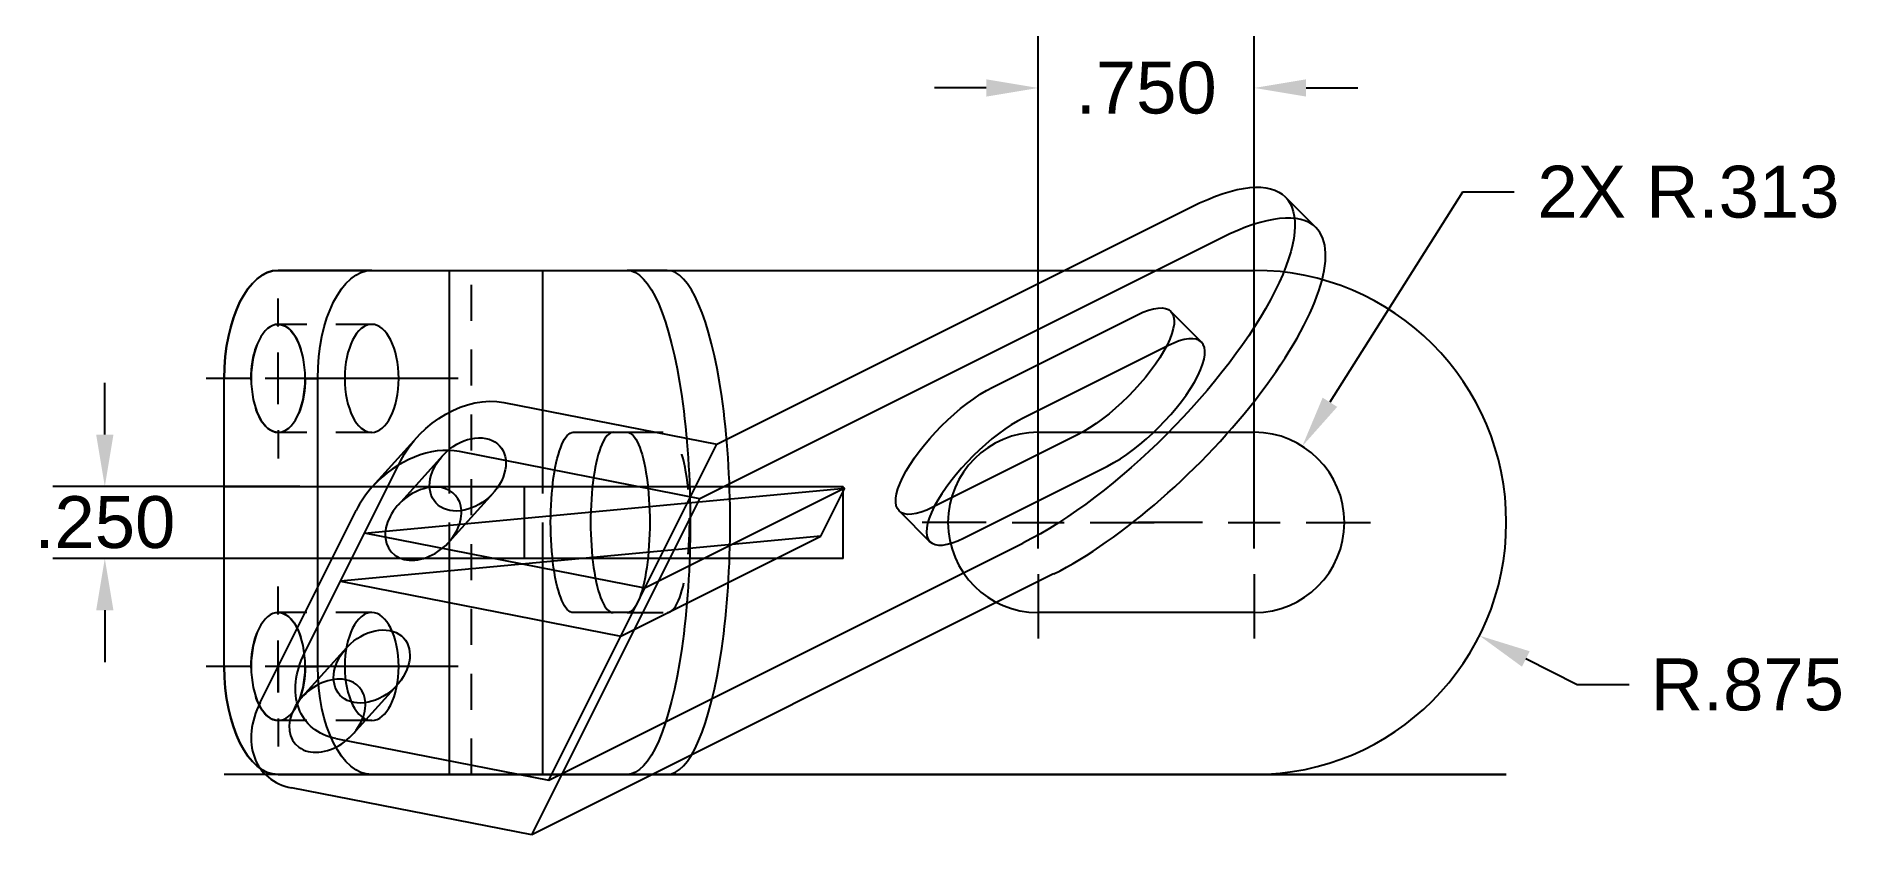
# Model space of a CAD drawing. Header units: inches. Extents: x -1.51 to 4.75, y -0.21 to 2.56.
import ezdxf

# ---------------------------------------------------------------- set-up
doc = ezdxf.new("R2010")
doc.units = ezdxf.units.IN
doc.header["$MEASUREMENT"] = 0
doc.linetypes.add('CENTERX2', pattern=[4, 2.5, -0.5, 0.5, -0.5])
doc.linetypes.add('HIDDEN2', pattern=[0.1875, 0.125, -0.0625])
for name, color, linetype in [('aux-DIM', 7, 'Continuous'), ('aux-HID', 1, 'HIDDEN2'), ('aux-VIS', 7, 'Continuous'), ('iso-HID', 7, 'Continuous'), ('iso-VIS', 7, 'Continuous'), ('pv1-HID', 1, 'HIDDEN2'), ('pv1-VIS', 7, 'Continuous'), ('tv1-DIM', 7, 'Continuous'), ('tv1-HID', 1, 'HIDDEN2'), ('tv1-VIS', 7, 'Continuous')]:
    doc.layers.add(name, color=color, linetype=linetype)
doc.styles.get("Standard").update_dxf_attribs({"font": 'arial.ttf'})
doc.dimstyles.get("Standard").update_dxf_attribs({"dimtxt": 0.18, "dimasz": 0.18, "dimexe": 0.18, "dimexo": 0.0625, "dimgap": 0.09, "dimtad": 0, "dimtih": 1, "dimtoh": 1, "dimdec": 3, "dimzin": 4, "dimdsep": 46, "dimtxsty": 'Standard', "dimcen": -0.09, "dimadec": 3, "dimazin": 1, "dimtfac": 1, "dimtdec": 3, "dimtofl": 0, "dimtmove": 0, "dimatfit": 3, "dimfxl": 1, "dimtolj": 1, "dimtzin": 0, "dimarcsym": 0})

# ---------------------------------------------------------------- blocks, each defined once
blk = doc.blocks.new('*D9')
at = {"layer": 'Defpoints', "color": 0, "transparency": 16777216}
for p in [(-0.5337, 1, 1.487), (-1.2727, 0.75), (-0.5337, 0.75, 1.487)]:
    blk.add_point(p, dxfattribs=at)
at = {"layer": 'tv1-DIM', "color": 0, "lineweight": -2, "transparency": 16777216}
for p, q in [((-1.2727, 1.18), (-1.2727, 1.36)), ((-0.5962, 1), (-1.4527, 1)), ((-0.5962, 0.75), (-1.4527, 0.75)), ((-1.2727, 0.57), (-1.2727, 0.39))]:
    blk.add_line(p, q, dxfattribs=at)
at = {"layer": 'tv1-DIM', "color": 0, "transparency": 16777216}
for points in [[(-1.3027, 1.18), (-1.2427, 1.18), (-1.2727, 1)], [(-1.3027, 0.57), (-1.2427, 0.57), (-1.2727, 0.75)]]:
    blk.add_solid(points, dxfattribs=at)
at = {"layer": 'tv1-DIM', "color": 0, "transparency": 16777216, "insert": (-1.2727, 0.875), "char_height": 0.18, "attachment_point": 5}
blk.add_mtext('\\A1;.250', dxfattribs=at)
blk = doc.blocks.new('*D10')
at = {"layer": 'Defpoints', "color": 0, "transparency": 16777216}
for p in [(2.717, 2.3831), (1.967, 0.875, 1.487), (2.717, 0.875, 1.487)]:
    blk.add_point(p, dxfattribs=at)
at = {"layer": 'tv1-DIM', "color": 0, "lineweight": -2, "transparency": 16777216}
for p, q in [((1.967, 0.9375), (1.967, 2.5631)), ((2.717, 0.9375), (2.717, 2.5631)), ((1.787, 2.3831), (1.607, 2.3831)), ((2.897, 2.3831), (3.077, 2.3831))]:
    blk.add_line(p, q, dxfattribs=at)
at = {"layer": 'tv1-DIM', "color": 0, "transparency": 16777216}
for points in [[(1.787, 2.4131), (1.787, 2.3531), (1.967, 2.3831)], [(2.897, 2.4131), (2.897, 2.3531), (2.717, 2.3831)]]:
    blk.add_solid(points, dxfattribs=at)
at = {"layer": 'tv1-DIM', "color": 0, "transparency": 16777216, "insert": (2.342, 2.3831), "char_height": 0.18, "attachment_point": 5}
blk.add_mtext('\\A1;.750', dxfattribs=at)
blk = doc.blocks.new('*D11')
at = {"layer": 'Defpoints', "color": 0, "transparency": 16777216}
for p in [(2.8838, 1.1398, 1.487), (2.717, 0.875, 1.487)]:
    blk.add_point(p, dxfattribs=at)
at = {"layer": 'tv1-DIM', "color": 0, "lineweight": -2, "transparency": 16777216}
for p, q in [((3.4394, 2.0218), (2.9797, 1.2921)), ((3.6194, 2.0218), (3.4394, 2.0218))]:
    blk.add_line(p, q, dxfattribs=at)
at = {"layer": 'tv1-DIM', "color": 0, "transparency": 16777216}
blk.add_solid([(2.9544, 1.3081), (3.0051, 1.2762), (2.8838, 1.1398)], dxfattribs=at)
at = {"layer": 'tv1-DIM', "color": 0, "transparency": 16777216, "insert": (4.2242, 2.0218), "char_height": 0.18, "attachment_point": 5}
blk.add_mtext('\\A1;2X R.313', dxfattribs=at)
blk = doc.blocks.new('*D12')
at = {"layer": 'Defpoints', "color": 0, "transparency": 16777216}
for p in [(2.717, 0.875, 1.487), (3.4988, 0.482, 1.487)]:
    blk.add_point(p, dxfattribs=at)
at = {"layer": 'tv1-DIM', "color": 0, "lineweight": -2, "transparency": 16777216}
for p, q in [((3.8379, 0.3116), (3.6596, 0.4012)), ((4.0179, 0.3116), (3.8379, 0.3116))]:
    blk.add_line(p, q, dxfattribs=at)
at = {"layer": 'tv1-DIM', "color": 0, "transparency": 16777216}
blk.add_solid([(3.6731, 0.428), (3.6462, 0.3744), (3.4988, 0.482)], dxfattribs=at)
at = {"layer": 'tv1-DIM', "color": 0, "transparency": 16777216, "insert": (4.4285, 0.3116), "char_height": 0.18, "attachment_point": 5}
blk.add_mtext('\\A1;R.875', dxfattribs=at)

msp = doc.modelspace()

# ---------------------------------------------------------------- linework, layer by layer
at = {"layer": 'aux-DIM', "extrusion": (0.866025, 6.15348e-16, 0.5)}
for p, q in [((-0.671, 1.555, 1.1622), (-0.671, 1.6525, 1.1622)), ((-0.671, 1.285, 1.1622), (-0.671, 1.465, 1.1622)), ((-0.761, 1.375, 1.3181), (-0.8098, 1.375, 1.4025)), ((-0.626, 1.375, 1.0843), (-0.716, 1.375, 1.2401)), ((-0.581, 1.375, 1.0063), (-0.5323, 1.375, 0.9219)), ((-0.671, 1.195, 1.1622), (-0.671, 1.0975, 1.1622)), ((-0.671, 0.555, 1.1622), (-0.671, 0.6525, 1.1622)), ((-0.671, 0.285, 1.1622), (-0.671, 0.465, 1.1622)), ((-0.671, 0.3825, 1.1622), (-0.671, 0.285, 1.1622)), ((-0.671, 0.3825, 1.1622), (-0.671, 0.285, 1.1622)), ((-0.671, 0.3825, 1.1622), (-0.671, 0.285, 1.1622)), ((-0.761, 0.375, 1.3181), (-0.8098, 0.375, 1.4025)), ((-0.626, 0.375, 1.0843), (-0.716, 0.375, 1.2401)), ((-0.581, 0.375, 1.0063), (-0.5323, 0.375, 0.9219)), ((-0.671, 0.195, 1.1622), (-0.671, 0.0975, 1.1622))]:
    msp.add_line(p, q, dxfattribs=at)
at = {"layer": 'aux-HID'}
for p, q in [((0, 0), (0, 1.75)), ((0.5405, 1.188, -0.9362), (0.6792, 1.188, -1.1765)), ((-0.0767, 0.75, 0.1328), (-0.0767, 1, 0.1328)), ((-0.0767, 0.75, 0.1328), (-0.0767, 1, 0.1328)), ((0.5405, 0.562, -0.9362), (0.6792, 0.562, -1.1765))]:
    msp.add_line(p, q, dxfattribs=at)
at = {"layer": 'aux-HID', "extrusion": (0.866025, 1.11022e-16, 0.5)}
msp.add_ellipse((0.6792, 0.875, -1.1765), major_axis=(0, -0.313), ratio=0.5, start_param=0, end_param=3.141593, dxfattribs=at)
at = {"layer": 'aux-VIS'}
for p, q in [((-0.671, 1.75, 1.1622), (-0.0767, 1.75, 0.1328)), ((-0.0767, 1.75, 0.1328), (0.5405, 1.75, -0.9362)), ((-0.0767, 1, 0.1328), (-0.0767, 1.75, 0.1328)), ((0.6792, 1.75, -1.1765), (0.5405, 1.75, -0.9362)), ((-0.8585, 0.375, 1.487), (-0.8585, 1.375, 1.487)), ((0.353, 1.188, -0.6115), (0.5405, 1.188, -0.9362)), ((-0.8585, 1, 1.487), (0.1839, 1, -0.3185)), ((-0.8585, 0.75, 1.487), (-0.8585, 1, 1.487)), ((0.1839, 0.75, -0.3185), (0.1839, 1, -0.3185)), ((0.1839, 0.75, -0.3185), (-0.8585, 0.75, 1.487)), ((-0.0767, 0, 0.1328), (-0.0767, 0.75, 0.1328)), ((0.5405, 0.562, -0.9362), (0.353, 0.562, -0.6115)), ((-0.671, 0, 1.1622), (-0.0767, 0, 0.1328)), ((-0.0767, 0, 0.1328), (0.5405, 0, -0.9362)), ((0.5405, 0, -0.9362), (0.6792, 0, -1.1765))]:
    msp.add_line(p, q, dxfattribs=at)
at = {"layer": 'aux-VIS', "extrusion": (-0.866025, -1.11022e-16, -0.5)}
for centre in [(-1.375, 1.342), (-0.375, 1.342)]:
    msp.add_circle(centre, 0.1875, dxfattribs=at)
for centre, start, end in [((-1.375, 1.342), 90, 180), ((-0.375, 1.342), 0, 90)]:
    msp.add_arc(centre, 0.375, start, end, dxfattribs=at)
for centre, major_axis in [((0.5405, 0.875, -0.9362), (0, 0.875)), ((0.353, 0.875, -0.6115), (0, -0.313)), ((0.5405, 0.875, -0.9362), (0, 0.313))]:
    msp.add_ellipse(centre, major_axis=major_axis, ratio=0.5, start_param=0, end_param=3.141593, dxfattribs=at)
at = {"layer": 'aux-VIS', "extrusion": (0.866025, 1.11022e-16, 0.5)}
for centre, major_axis in [((0.6792, 0.875, -1.1765), (0, -0.875)), ((0.4917, 0.875, -0.8517), (0, 0.313))]:
    msp.add_ellipse(centre, major_axis=major_axis, ratio=0.5, start_param=0, end_param=3.141593, dxfattribs=at)
at = {"layer": 'iso-HID'}
for p, q in [((2.6042, 1.8628, -0.1128), (0.7928, 0.9572, 0.7928)), ((2.427, 1.6076, -0.1909), (2.5338, 1.5008, -0.4045)), ((2.4168, 1.4882, -0.3002), (2.4119, 1.4857, -0.2977)), ((-0.1009, 1.1061, 1.8355), (-0.255, 0.9354, 1.8188)), ((0.7928, 0.9572, 0.7928), (-0.0419, 1.1209, 1.7913)), ((1.7082, 0.8208, -0.2588), (2.2082, 1.0708, -0.5088)), ((0.0751, 0.9772, 1.5306), (-0.0789, 0.8065, 1.5138)), ((0.2095, -0.2095, 0.2095), (0.7928, 0.9572, 0.7928)), ((0.5181, 0.48, 0.5904), (0.7495, 0.9427, 0.8217)), ((1.2963, 0.9941, 0.3262), (0.6014, 0.6466, 0.6737)), ((1.4844, 0.915, 0.0591), (1.5912, 0.8082, -0.1545)), ((0.6014, 0.6466, 0.6737), (-0.3712, 0.8374, 1.837)), ((0.5181, 0.48, 0.5904), (0.6014, 0.6466, 0.6737)), ((-0.4343, 0.4394, 1.5022), (-0.5883, 0.2687, 1.4854)), ((-0.2582, 0.3106, 1.1972), (-0.4122, 0.1398, 1.1805))]:
    msp.add_line(p, q, dxfattribs=at)
at = {"layer": 'iso-HID', "extrusion": (0.57735, -0.57735, 0.57735)}
for centre, major_axis, ratio, start_param, end_param in [((2.3125, 1.2795, -0.4045), (0.6187, 0.6187), 0.57735, 0, 0.785398), ((2.3125, 1.2795, -0.4045), (0.2213, 0.2213), 0.57735, -2.356194, 0.785398), ((-0.1669, 0.8709, 1.6663), (-0.1761, 0.1289, 0.305), 0.788675, -1.219917, 0), ((-0.1669, 0.8709, 1.6663), (-0.088, 0.0644, 0.1525), 0.788675, -0.893944, 4.035537), ((1.8125, 1.0295, -0.1545), (-0.2213, -0.2213), 0.57735, -0.808861, 0.785398), ((-0.5002, 0.2042, 1.333), (-0.088, 0.0644, 0.1525), 0.788675, -0.893944, 4.035537)]:
    msp.add_ellipse(centre, major_axis=major_axis, ratio=ratio, start_param=start_param, end_param=end_param, dxfattribs=at)
at = {"layer": 'iso-VIS'}
for p, q in [((2.8244, 2.005, -0.1909), (2.9312, 1.8982, -0.4045)), ((0.8514, 1.1466, 0.9237), (2.4974, 1.9696, 0.1007)), ((1.81, 1.345, 0.1634), (2.31, 1.595, -0.0866)), ((2.4119, 1.4857, -0.2977), (1.9168, 1.2382, -0.0502)), ((0.1121, 1.2917, 1.808), (0.8514, 1.1466, 0.9237)), ((-0.343, 0.9998, 1.9713), (-0.189, 1.1706, 1.988)), ((0.7495, 0.9427, 0.8217), (0.8514, 1.1466, 0.9237)), ((2.1014, 1.1776, -0.2953), (1.6014, 0.9276, -0.0453)), ((-0.5795, 0.4208, 1.6287), (-0.2462, 1.0874, 1.962)), ((-0.3712, 0.8374, 1.837), (1.2963, 0.9941, 0.3262)), ((1.213, 0.8274, 0.2429), (1.2963, 0.9941, 0.3262)), ((-0.7335, 0.25, 1.612), (-0.4002, 0.9167, 1.9453)), ((-0.4545, 0.6708, 1.7537), (-0.3712, 0.8374, 1.837)), ((1.213, 0.8274, 0.2429), (-0.4545, 0.6708, 1.7537)), ((0.5181, 0.48, 0.5904), (1.213, 0.8274, 0.2429)), ((0.2681, -0.02, 0.3404), (1.914, 0.803, -0.4826)), ((2.0208, 0.6962, -0.6962), (0.2095, -0.2095, 0.2095)), ((-0.4545, 0.6708, 1.7537), (0.5181, 0.48, 0.5904)), ((0.2681, -0.02, 0.3404), (0.5181, 0.48, 0.5904)), ((-0.4712, 0.125, 1.2247), (0.2681, -0.02, 0.3404)), ((0.2095, -0.2095, 0.2095), (-0.6252, -0.0458, 1.208))]:
    msp.add_line(p, q, dxfattribs=at)
at = {"layer": 'iso-VIS', "extrusion": (-0.57735, 0.57735, -0.57735)}
for centre, major_axis, ratio, start_param, end_param in [((2.2057, 1.3863, -0.1909), (0.6187, 0.6187), 0.57735, -0.785398, 2.356194), ((2.2057, 1.3863, -0.1909), (0.2213, 0.2213), 0.57735, -0.785398, 2.356194), ((-0.0129, 1.0417, 1.683), (-0.1761, 0.1289, 0.305), 0.788675, -0.350879, 1.219917), ((1.7057, 1.1363, 0.0591), (-0.2213, -0.2213), 0.57735, -0.785398, 2.356194), ((-0.0129, 1.0417, 1.683), (-0.088, 0.0644, 0.1525), 0.788675, -5.063268, 1.219917), ((-0.3462, 0.375, 1.3497), (-0.088, 0.0644, 0.1525), 0.788675, -5.063268, 1.219917), ((-0.3462, 0.375, 1.3497), (-0.1761, 0.1289, 0.305), 0.788675, -1.921676, -0.350879)]:
    msp.add_ellipse(centre, major_axis=major_axis, ratio=ratio, start_param=start_param, end_param=end_param, dxfattribs=at)
at = {"layer": 'iso-VIS', "extrusion": (0.57735, -0.57735, 0.57735)}
for centre, major_axis, ratio, start_param, end_param in [((2.3125, 1.2795, -0.4045), (0.6187, 0.6187), 0.57735, -2.356194, 0), ((1.8125, 1.0295, -0.1545), (-0.2213, -0.2213), 0.57735, -2.356194, -0.808861), ((-0.1669, 0.8709, 1.6663), (-0.1761, 0.1289, 0.305), 0.788675, 0, 0.350879), ((-0.1669, 0.8709, 1.6663), (-0.088, 0.0644, 0.1525), 0.788675, -1.219917, -0.893944), ((-0.1669, 0.8709, 1.6663), (-0.088, 0.0644, 0.1525), 0.788675, -2.247649, -1.219917), ((-0.5002, 0.2042, 1.333), (-0.088, 0.0644, 0.1525), 0.788675, -1.219917, -0.893944), ((-0.5002, 0.2042, 1.333), (-0.088, 0.0644, 0.1525), 0.788675, -2.247649, -1.219917), ((-0.5002, 0.2042, 1.333), (-0.1761, 0.1289, 0.305), 0.788675, 0.350879, 1.921676)]:
    msp.add_ellipse(centre, major_axis=major_axis, ratio=ratio, start_param=start_param, end_param=end_param, dxfattribs=at)
at = {"layer": 'pv1-HID'}
for p, q in [((-0.44, 0, 1.5121), (-0.7647, 0, 1.3246)), ((-0.2525, 0, 1.1873), (-0.5772, 0, 0.9998)), ((1.654, 0, 0.3203), (1.654, 0)), ((3.03, 0, 0.3203), (3.03, 0))]:
    msp.add_line(p, q, dxfattribs=at)
at = {"layer": 'pv1-HID', "color": 7, "linetype": 'CENTERX2', "ltscale": 0.25}
for p, q in [((1.967, 0, 0.5703), (1.967, 0, -0.25)), ((2.717, 0, 0.5703), (2.717, 0, -0.25))]:
    msp.add_line(p, q, dxfattribs=at)
at = {"layer": 'pv1-VIS'}
for p, q in [((-0.5337, 0, 1.6745), (-0.8585, 0, 1.487)), ((-0.671, 0, 1.1622), (-0.8585, 0, 1.487)), ((0, 0), (-0.671, 0, 1.1622)), ((1.2905, 0, 0.3203), (-0.5337, 0, 1.6745)), ((-0.5337, 0, 1.6745), (-0.3462, 0, 1.3497)), ((-0.3462, 0, 1.3497), (0.2481, 0, 0.3203)), ((2.717, 0), (0, 0)), ((0.2481, 0, 0.3203), (2.717, 0, 0.3203)), ((3.592, 0), (2.717, 0)), ((2.717, 0, 0.3203), (3.592, 0, 0.3203)), ((3.592, 0, 0.3203), (3.592, 0))]:
    msp.add_line(p, q, dxfattribs=at)
at = {"layer": 'tv1-DIM'}
for p, q in [((1.967, 1.055, 1.487), (1.967, 1.278, 1.487)), ((2.717, 1.055, 1.487), (2.717, 1.278, 1.487)), ((1.967, 0.785, 1.487), (1.967, 0.965, 1.487)), ((2.717, 0.785, 1.487), (2.717, 0.965, 1.487)), ((1.787, 0.875, 1.487), (1.564, 0.875, 1.487)), ((1.877, 0.875, 1.487), (2.057, 0.875, 1.487)), ((2.147, 0.875, 1.487), (2.37, 0.875, 1.487)), ((2.537, 0.875, 1.487), (2.314, 0.875, 1.487)), ((2.627, 0.875, 1.487), (2.807, 0.875, 1.487)), ((2.897, 0.875, 1.487), (3.12, 0.875, 1.487)), ((1.967, 0.695, 1.487), (1.967, 0.472, 1.487)), ((2.717, 0.695, 1.487), (2.717, 0.472, 1.487))]:
    msp.add_line(p, q, dxfattribs=at)
at = {"layer": 'tv1-HID'}
for p, q in [((0, 0, 1.487), (0, 1.75, 1.487)), ((-0.3462, 1.5625, 1.487), (-0.671, 1.5625, 1.487)), ((-0.3462, 1.1875, 1.487), (-0.671, 1.1875, 1.487)), ((0.2481, 0.75, 1.487), (0.2481, 1, 1.487)), ((0.2481, 0.75, 1.487), (0.2481, 1, 1.487)), ((-0.3462, 0.5625, 1.487), (-0.671, 0.5625, 1.487)), ((-0.3462, 0.1875, 1.487), (-0.671, 0.1875, 1.487))]:
    msp.add_line(p, q, dxfattribs=at)
at = {"layer": 'tv1-HID', "color": 7, "linetype": 'CENTERX2', "ltscale": 0.25}
for p, q in [((-0.0462, 1.375, 1.487), (-0.971, 1.375, 1.487)), ((-0.0462, 0.375, 1.487), (-0.971, 0.375, 1.487))]:
    msp.add_line(p, q, dxfattribs=at)
at = {"layer": 'tv1-HID'}
for centre in [(-0.671, 1.375, 1.487), (-0.671, 0.375, 1.487)]:
    msp.add_ellipse(centre, major_axis=(0, -0.1875), ratio=0.5, start_param=-3.141592653589794, end_param=3.141592653589793, dxfattribs=at)
at = {"layer": 'tv1-VIS'}
for p, q in [((-0.3462, 1.75, 1.487), (-0.671, 1.75, 1.487)), ((-0.3462, 1.75, 1.487), (0.2481, 1.75, 1.487)), ((0.2481, 1.75, 1.487), (2.717, 1.75, 1.487)), ((0.2481, 1, 1.487), (0.2481, 1.75, 1.487)), ((-0.8585, 0.375, 1.487), (-0.8585, 1.375, 1.487)), ((-0.5337, 0.375, 1.487), (-0.5337, 1.375, 1.487)), ((1.967, 1.188, 1.487), (2.717, 1.188, 1.487)), ((-0.5337, 1, 1.487), (1.2905, 1, 1.487)), ((-0.5337, 0.75, 1.487), (-0.5337, 1, 1.487)), ((1.2905, 0.75, 1.487), (1.2905, 1, 1.487)), ((1.2905, 0.75, 1.487), (-0.5337, 0.75, 1.487)), ((0.2481, 0, 1.487), (0.2481, 0.75, 1.487)), ((2.717, 0.562, 1.487), (1.967, 0.562, 1.487)), ((-0.3462, 0, 1.487), (0.2481, 0, 1.487)), ((0.2481, 0, 1.487), (2.717, 0, 1.487)), ((-0.671, 0, 1.487), (-0.3462, 0, 1.487))]:
    msp.add_line(p, q, dxfattribs=at)
for centre, radius, start, end in [((2.717, 0.875, 1.487), 0.875, 270, 90), ((1.967, 0.875, 1.487), 0.313, 90, 270), ((2.717, 0.875, 1.487), 0.313, 270, 90)]:
    msp.add_arc(centre, radius, start, end, dxfattribs=at)
for centre, major_axis, start_param, end_param in [((-0.671, 1.375, 1.487), (0, 0.375), 0, 1.570796), ((-0.671, 0.375, 1.487), (0, -0.375), -1.570796, 0)]:
    msp.add_ellipse(centre, major_axis=major_axis, ratio=0.5, start_param=start_param, end_param=end_param, dxfattribs=at)
at = {"layer": 'tv1-VIS', "extrusion": (2.96059e-16, -2.22045e-16, -1)}
for centre, major_axis, start_param, end_param in [((-0.3462, 1.375, 1.487), (0, 0.375), -1.570796, 0), ((-0.3462, 1.375, 1.487), (0, -0.1875), -3.141592653589792, 3.141592653589794), ((-0.3462, 0.375, 1.487), (0, -0.1875), -3.141592653589792, 3.141592653589794), ((-0.3462, 0.375, 1.487), (0, -0.375), 0, 1.570796)]:
    msp.add_ellipse(centre, major_axis=major_axis, ratio=0.5, start_param=start_param, end_param=end_param, dxfattribs=at)

# ---------------------------------------------------------------- dimensions: what is measured, and where the dimension line sits
at = {"layer": 'tv1-DIM'}
dim = msp.add_linear_dim(base=(2.717, 2.3831), p1=(1.967, 0.875, 1.487), p2=(2.717, 0.875, 1.487), dimstyle='Standard', dxfattribs=at)
dim.commit()
dim.dimension.update_dxf_attribs({"geometry": '*D10', "text_midpoint": (2.342, 2.3831)})
dim = msp.add_radius_dim(center=(2.717, 0.875, 1.487), mpoint=(2.8838, 1.1398, 1.487), text='2X <>', dimstyle='Standard', override={"dimcen": 0}, dxfattribs=at)
dim.commit()
dim.dimension.update_dxf_attribs({"geometry": '*D11', "text_midpoint": (4.2242, 2.0218), "dimtype": 164})
dim = msp.add_linear_dim(base=(-1.2727, 0.75), p1=(-0.5337, 1, 1.487), p2=(-0.5337, 0.75, 1.487), angle=90, dimstyle='Standard', dxfattribs=at)
dim.commit()
dim.dimension.update_dxf_attribs({"geometry": '*D9', "text_midpoint": (-1.2727, 0.875), "dimtype": 160})
dim = msp.add_radius_dim(center=(2.717, 0.875, 1.487), mpoint=(3.4988, 0.482, 1.487), dimstyle='Standard', override={"dimcen": 0}, dxfattribs=at)
dim.commit()
dim.dimension.update_dxf_attribs({"geometry": '*D12', "text_midpoint": (4.4285, 0.3116), "dimtype": 164})

doc.saveas('drawing.dxf')
